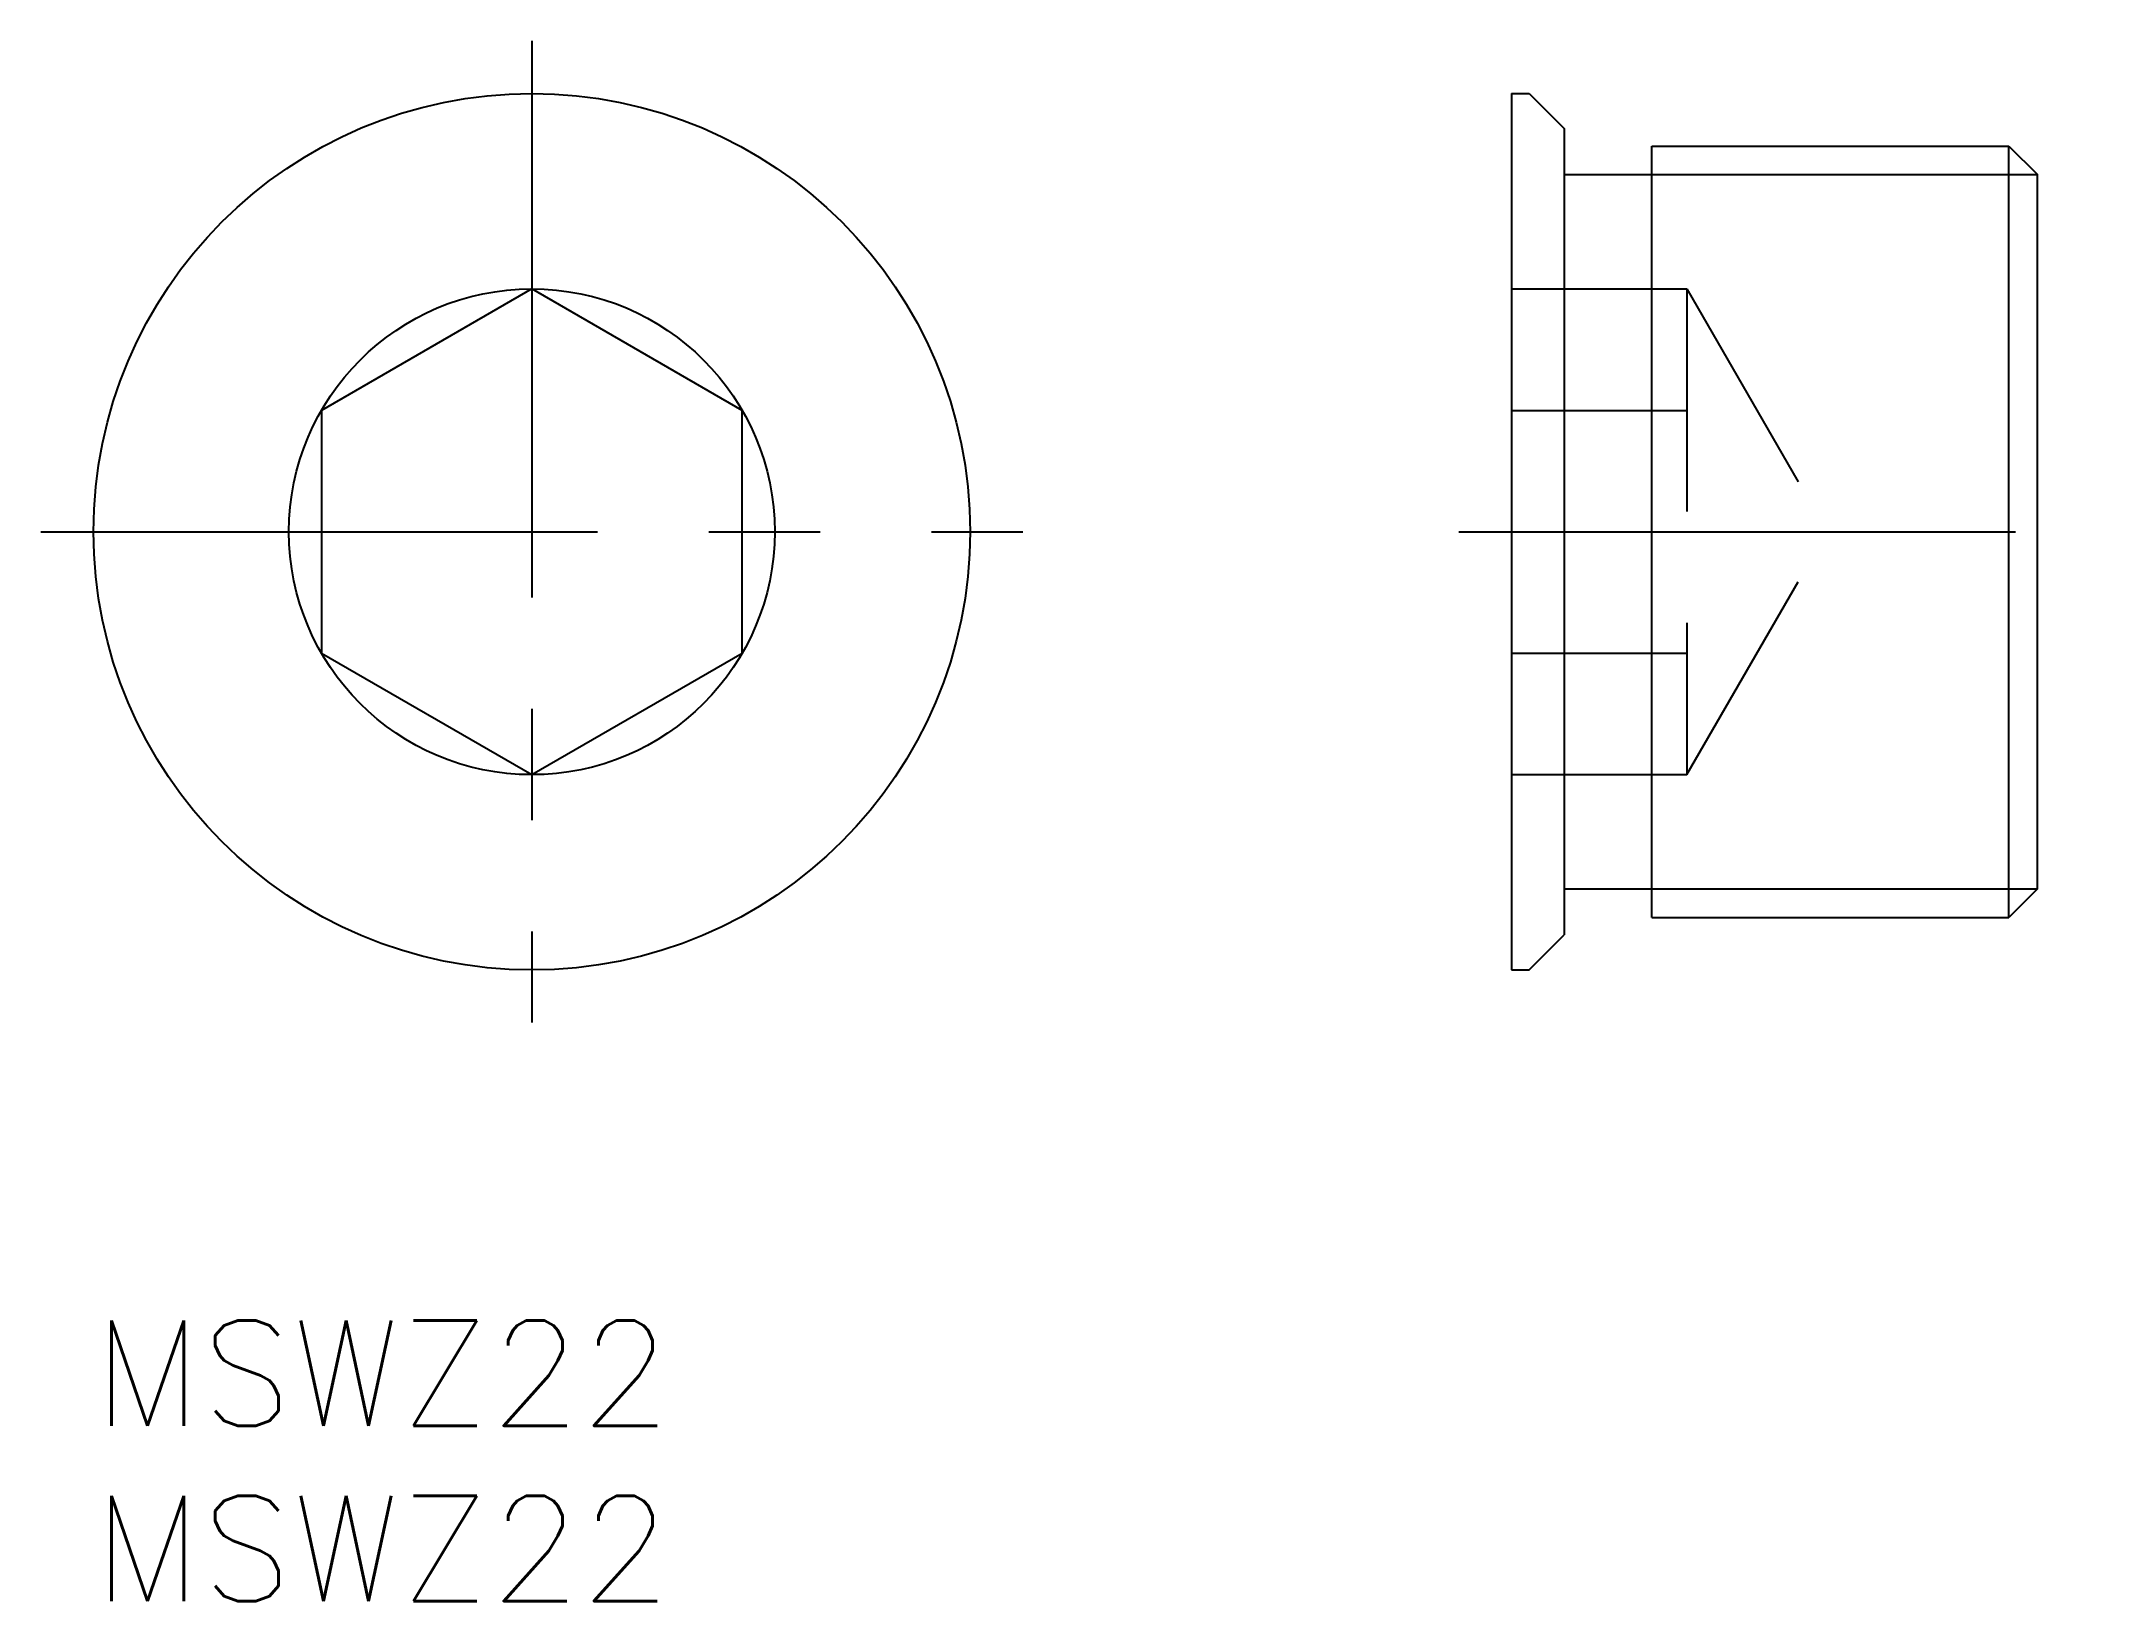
# Model space of a CAD drawing. Extents: x -1.5 to 56.9, y -8 to 36.5.
import ezdxf

# ---------------------------------------------------------------- set-up
doc = ezdxf.new("R2010")
doc.units = 0
doc.header["$LTSCALE"] = 0.5
doc.linetypes.add('CENTER', pattern=[50.8, 31.75, -6.35, 6.35, -6.35])
doc.linetypes.add('DASHED', pattern=[19.05, 12.7, -6.35])
for name, color, linetype in [('MSM_CENTER', 1, 'CENTER'), ('MSM_CONTINUOUS', 7, 'CONTINUOUS'), ('MSM_DASHED', 4, 'DASHED'), ('MSM_NARROW', 5, 'CONTINUOUS'), ('MSM_PART_NUMBER', 7, 'CONTINUOUS')]:
    doc.layers.add(name, color=color, linetype=linetype)
doc.styles.get("Standard").update_dxf_attribs({"font": 'txt.shx', "height": 3, "bigfont": 'bigfont.shx'})

# ---------------------------------------------------------------- blocks, each defined once
blk = doc.blocks.new('*U3')
at = {"layer": 'MSM_PART_NUMBER'}
blk.add_text('MSWZ22', height=3, dxfattribs=at).set_placement((0, -3))
blk = doc.blocks.new('*U4')
at = {"layer": 'MSM_PART_NUMBER'}
blk.add_text('MSWZ22', height=3, dxfattribs=at).set_placement((0, -8))

msp = doc.modelspace()

# ---------------------------------------------------------------- linework, layer by layer
at = {"layer": 'MSM_CENTER'}
for p, q in [((12.5, 36.5), (12.5, 8.5)), ((-1.5, 22.5), (26.5, 22.5)), ((38.943, 22.5), (56.943, 22.5))]:
    msp.add_line(p, q, dxfattribs=at)
at = {"layer": 'MSM_CONTINUOUS'}
for p, q in [((40.443, 35), (40.443, 10)), ((40.443, 35), (40.943, 35)), ((40.943, 35), (41.943, 34)), ((41.943, 34), (41.943, 11)), ((44.443, 11.5), (44.443, 33.5)), ((44.443, 33.5), (54.631, 33.5)), ((54.631, 11.5), (54.631, 33.5)), ((54.631, 33.5), (55.443, 32.688)), ((41.943, 32.688), (44.443, 32.688)), ((55.443, 12.312), (55.443, 32.688)), ((12.5, 29.428), (6.5, 25.964)), ((18.5, 25.964), (12.5, 29.428)), ((6.5, 25.964), (6.5, 19.036)), ((18.5, 19.036), (18.5, 25.964)), ((6.5, 19.036), (12.5, 15.572)), ((12.5, 15.572), (18.5, 19.036)), ((41.943, 12.312), (44.443, 12.312)), ((55.443, 12.312), (54.631, 11.5)), ((44.443, 11.5), (54.631, 11.5)), ((40.943, 10), (41.943, 11)), ((40.443, 10), (40.943, 10))]:
    msp.add_line(p, q, dxfattribs=at)
for radius in [12.5, 6.928]:
    msp.add_circle((12.5, 22.5), radius, dxfattribs=at)
at = {"layer": 'MSM_DASHED'}
for p, q in [((40.443, 29.428), (45.443, 29.428)), ((45.443, 29.428), (45.443, 15.572)), ((45.443, 29.428), (49.443, 22.5)), ((40.443, 25.964), (45.443, 25.964)), ((45.443, 15.572), (49.443, 22.5)), ((40.443, 19.036), (45.443, 19.036)), ((40.443, 15.572), (45.443, 15.572))]:
    msp.add_line(p, q, dxfattribs=at)
at = {"layer": 'MSM_NARROW'}
for p, q in [((44.443, 32.688), (55.443, 32.688)), ((44.443, 12.312), (55.443, 12.312))]:
    msp.add_line(p, q, dxfattribs=at)

# ---------------------------------------------------------------- block references
at = {"layer": 'MSM_CONTINUOUS'}
for name in ['*U3', '*U4']:
    msp.add_blockref(name, (0, 0), dxfattribs=at)

doc.saveas('drawing.dxf')
